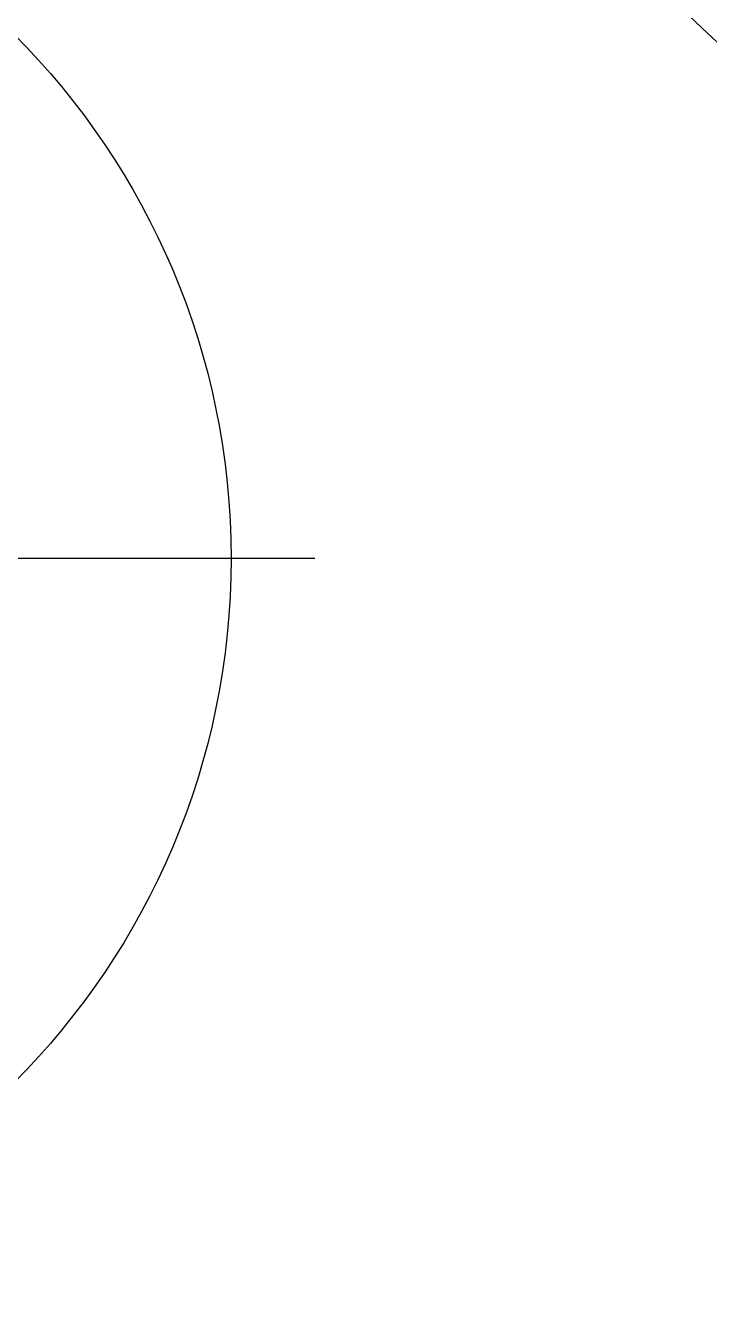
# Model space of a CAD drawing. Header units: millimetres. Extents: x -139278 to 641613, y -260926 to 217780.
# Drawn here: x 140106 to 142552, y -88185 to -83629 of the extents above; entities that cross this region are included whole.
import ezdxf

# ---------------------------------------------------------------- set-up
doc = ezdxf.new("R2010")
doc.units = ezdxf.units.MM

msp = doc.modelspace()

# ---------------------------------------------------------------- linework, layer by layer
at = {"ltscale": 6}
msp.add_line((141141.192, -85535.068), (135241.192, -85535.068), dxfattribs=at)
for centre, radius in [((145362.127, -80628.968), 4048.5), ((145362.127, -80628.968), 4030.5), ((138191.192, -85535.068), 2650)]:
    msp.add_circle(centre, radius)
at = {"ltscale": 4}
msp.add_arc((145362.127, -80628.968), 4136.576, 141.160381, 309.497963, dxfattribs=at)

doc.saveas('drawing.dxf')
